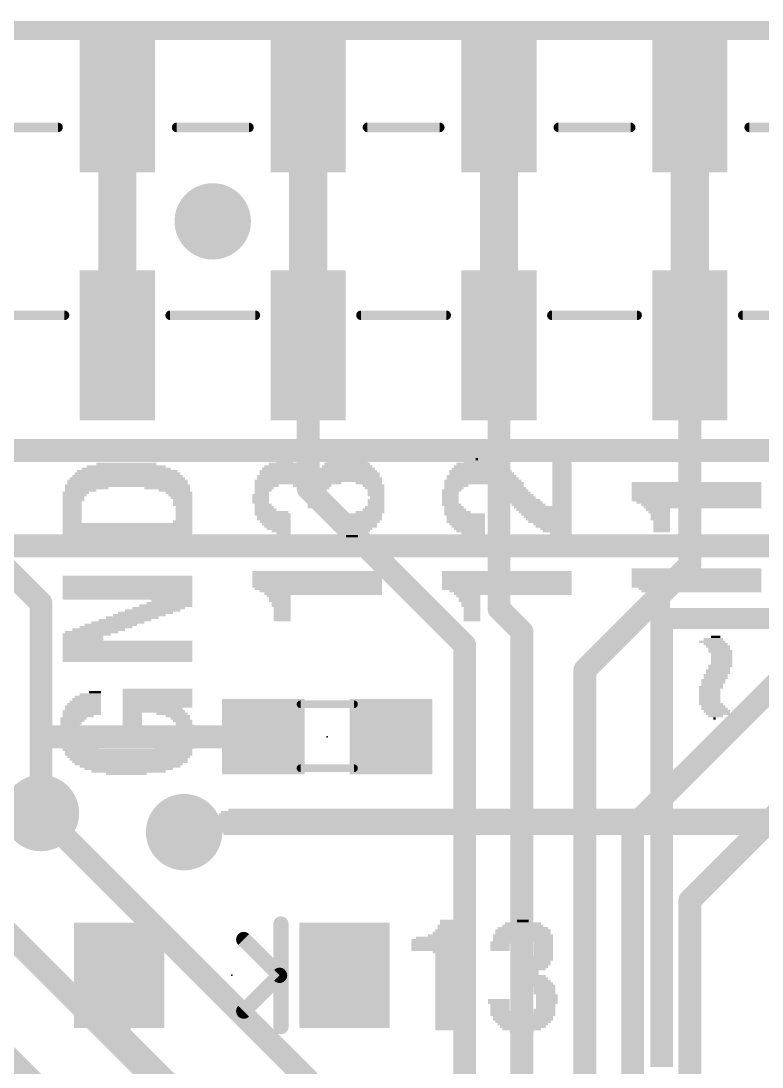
# Model space of a CAD drawing. Extents: x -0.75 to 3.47, y -1.8 to 2.11.
# Drawn here: x 0.99 to 1.378, y 1.557 to 2.105 of the extents above; entities that cross this region are included whole.
import ezdxf

# ---------------------------------------------------------------- set-up
doc = ezdxf.new("R2010")
doc.units = 0
doc.header["$MEASUREMENT"] = 0
doc.layers.get('0').update_dxf_attribs({"linetype": 'CONTINUOUS'})
for name, color, linetype in [('1', 22, 'CONTINUOUS'), ('16', 175, 'CONTINUOUS'), ('18', 82, 'CONTINUOUS'), ('20', 7, 'CONTINUOUS'), ('21', 32, 'CONTINUOUS'), ('22', 2, 'CONTINUOUS'), ('23', 7, 'CONTINUOUS'), ('51', 53, 'CONTINUOUS')]:
    doc.layers.add(name, color=color, linetype=linetype)

# ---------------------------------------------------------------- blocks, each defined once
blk = doc.blocks.new('RECT')
blk.add_solid([(-0.5, -0.5), (0.5, -0.5), (-0.5, 0.5), (0.5, 0.5)])
blk = doc.blocks.new('ROUNDV')
at = {"const_width": 0.5}
blk.add_lwpolyline([(0, -0.25, 1), (0, 0.25, 1), (0, -0.25)], format="xyb", dxfattribs=at)

msp = doc.modelspace()

# ---------------------------------------------------------------- linework, layer by layer
at = {"layer": '1'}
for points, const_width in [([(0, 2.1), (2.54, 2.1)], 0.01), ([(1.04, 2.064961), (1.04, 1.935039)], 0.02), ([(1.04, 2.064961), (1.04, 1.935039)], 0.02), ([(1.14, 2.064961), (1.14, 1.935039)], 0.02), ([(1.14, 2.064961), (1.14, 1.935039)], 0.02), ([(1.24, 2.064961), (1.24, 1.935039)], 0.02), ([(1.24, 2.064961), (1.24, 1.935039)], 0.02), ([(1.34, 2.064961), (1.34, 1.935039)], 0.02), ([(1.34, 2.064961), (1.34, 1.935039)], 0.02), ([(1.14, 1.86), (1.14, 1.935039)], 0.012), ([(1.24, 1.935039), (1.24, 1.797)], 0.012), ([(1.34, 1.935039), (1.34, 1.82)], 0.012), ([(1, 1.8), (0.94, 1.86)], 0.012), ([(1.222, 1.778), (1.14, 1.86)], 0.012), ([(1.34, 1.644252), (1.54, 1.844252)], 0.012), ([(1.34, 1.82), (1.285, 1.765)], 0.012), ([(1.31, 1.682756), (1.44, 1.812756)], 0.012), ([(1, 1.73), (1, 1.8)], 0.012), ([(1.24, 1.797), (1.252, 1.785)], 0.012), ([(1.252, 1.178), (1.252, 1.785)], 0.012), ([(1.222, 1.53), (1.222, 1.778)], 0.012), ([(1.285, 1.765), (1.285, 1.195)], 0.012), ([(1, 1.69), (1, 1.73)], 0.012), ([(1.116535, 1.73), (1, 1.73)], 0.012), ([(1.31, 1.22), (1.31, 1.682756)], 0.012), ([(1.34, 1.225), (1.34, 1.644252)], 0.012), ([(1.040945, 1.605), (1.040945, 1.574055)], 0.012), ([(1.066535, 1.548465), (1.040945, 1.574055)], 0.012)]:
    msp.add_lwpolyline(points, dxfattribs=dict(at, const_width=const_width))
for points, const_width in [([(1.045, 2.064961, 1), (1.035, 2.064961)], 0.01), ([(1.045, 2.064961, 1), (1.035, 2.064961)], 0.01), ([(1.145, 2.064961, 1), (1.135, 2.064961)], 0.01), ([(1.145, 2.064961, 1), (1.135, 2.064961)], 0.01), ([(1.245, 2.064961, 1), (1.235, 2.064961)], 0.01), ([(1.245, 2.064961, 1), (1.235, 2.064961)], 0.01), ([(1.345, 2.064961, 1), (1.335, 2.064961)], 0.01), ([(1.345, 2.064961, 1), (1.335, 2.064961)], 0.01), ([(1.143, 1.935039, 1), (1.137, 1.935039)], 0.006), ([(1.243, 1.935039, 1), (1.237, 1.935039)], 0.006), ([(1.343, 1.935039, 1), (1.337, 1.935039)], 0.006), ([(1.035, 1.935039, 1), (1.045, 1.935039)], 0.01), ([(1.035, 1.935039, 1), (1.045, 1.935039)], 0.01), ([(1.135, 1.935039, 1), (1.145, 1.935039)], 0.01), ([(1.135, 1.935039, 1), (1.145, 1.935039)], 0.01), ([(1.235, 1.935039, 1), (1.245, 1.935039)], 0.01), ([(1.235, 1.935039, 1), (1.245, 1.935039)], 0.01), ([(1.335, 1.935039, 1), (1.345, 1.935039)], 0.01), ([(1.335, 1.935039, 1), (1.345, 1.935039)], 0.01), ([(1.142121, 1.862121, 1), (1.137879, 1.857879)], 0.006), ([(1.137, 1.86, 1), (1.143, 1.86)], 0.006), ([(1.342121, 1.817879, 1), (1.337879, 1.822121)], 0.006), ([(1.337, 1.82, 1), (1.343, 1.82)], 0.006), ([(1.003, 1.8, 1), (0.997, 1.8)], 0.006), ([(0.997879, 1.797879, 1), (1.002121, 1.802121)], 0.006), ([(1.242121, 1.799121, 1), (1.237879, 1.794879)], 0.006), ([(1.237, 1.797, 1), (1.243, 1.797)], 0.006), ([(1.255, 1.785, 1), (1.249, 1.785)], 0.006), ([(1.249879, 1.782879, 1), (1.254121, 1.787121)], 0.006), ([(1.225, 1.778, 1), (1.219, 1.778)], 0.006), ([(1.219879, 1.775879, 1), (1.224121, 1.780121)], 0.006), ([(1.288, 1.765, 1), (1.282, 1.765)], 0.006), ([(1.282879, 1.767121, 1), (1.287121, 1.762879)], 0.006), ([(1.003, 1.73, 1), (0.997, 1.73)], 0.006), ([(1, 1.733, 1), (1, 1.727)], 0.006), ([(0.997, 1.73, 1), (1.003, 1.73)], 0.006), ([(1.116535, 1.727, 1), (1.116535, 1.733)], 0.006), ([(0.997, 1.69, 1), (1.003, 1.69)], 0.006), ([(1.313, 1.682756, 1), (1.307, 1.682756)], 0.006), ([(1.307879, 1.684877, 1), (1.312121, 1.680635)], 0.006), ([(1.343, 1.644252, 1), (1.337, 1.644252)], 0.006), ([(1.337879, 1.646373, 1), (1.342121, 1.642131)], 0.006), ([(1.043945, 1.605, 1), (1.037945, 1.605)], 0.006), ([(1.043066, 1.576176, 1), (1.038824, 1.571934)], 0.006), ([(1.037945, 1.574055, 1), (1.043945, 1.574055)], 0.006)]:
    msp.add_lwpolyline(points, format="xyb", dxfattribs=dict(at, const_width=const_width))
at = {"layer": '16'}
for points, const_width in [([(0, 2.1), (2.54, 2.1)], 0.01), ([(2.35, 1.88), (0.925, 1.88)], 0.012), ([(2.4, 1.83), (0.916063, 1.83)], 0.012), ([(1.35, 1.34), (1, 1.69)], 0.012), ([(0.89, 1.655), (1.235, 1.31)], 0.012), ([(1.26, 1.35), (0.965, 1.645)], 0.012)]:
    msp.add_lwpolyline(points, dxfattribs=dict(at, const_width=const_width))
at = {"layer": '16', "const_width": 0.006}
msp.add_lwpolyline([(1.002121, 1.692121, 1), (0.997879, 1.687879)], format="xyb", dxfattribs=at)
at = {"layer": '20', "const_width": 0.008}
msp.add_lwpolyline([(0, 2.1), (2.54, 2.1)], dxfattribs=at)
at = {"layer": '21'}
for points, const_width in [([(0.971063, 2.049213), (1.008937, 2.049213)], 0.005), ([(1.071063, 2.049213), (1.108937, 2.049213)], 0.005), ([(1.171063, 2.049213), (1.208937, 2.049213)], 0.005), ([(1.271063, 2.049213), (1.308937, 2.049213)], 0.005), ([(1.371063, 2.049213), (1.408937, 2.049213)], 0.005), ([(1.012323, 1.950787), (0.967677, 1.950787)], 0.005), ([(1.112323, 1.950787), (1.067677, 1.950787)], 0.005), ([(1.212323, 1.950787), (1.167677, 1.950787)], 0.005), ([(1.312323, 1.950787), (1.267677, 1.950787)], 0.005), ([(1.412323, 1.950787), (1.367677, 1.950787)], 0.005), ([(1.125738, 1.63187), (1.125738, 1.57813)], 0.008), ([(1.125, 1.605), (1.10625, 1.62375)], 0.008), ([(1.125, 1.605), (1.10625, 1.58625)], 0.008)]:
    msp.add_lwpolyline(points, dxfattribs=dict(at, const_width=const_width))
for points, const_width in [([(1.008937, 2.047963, 1), (1.008937, 2.050463)], 0.0025), ([(1.071063, 2.050463, 1), (1.071063, 2.047963)], 0.0025), ([(1.108937, 2.047963, 1), (1.108937, 2.050463)], 0.0025), ([(1.171063, 2.050463, 1), (1.171063, 2.047963)], 0.0025), ([(1.208937, 2.047963, 1), (1.208937, 2.050463)], 0.0025), ([(1.271063, 2.050463, 1), (1.271063, 2.047963)], 0.0025), ([(1.308937, 2.047963, 1), (1.308937, 2.050463)], 0.0025), ([(1.371063, 2.050463, 1), (1.371063, 2.047963)], 0.0025), ([(1.012323, 1.949537, 1), (1.012323, 1.952037)], 0.0025), ([(1.067677, 1.952037, 1), (1.067677, 1.949537)], 0.0025), ([(1.112323, 1.949537, 1), (1.112323, 1.952037)], 0.0025), ([(1.167677, 1.952037, 1), (1.167677, 1.949537)], 0.0025), ([(1.212323, 1.949537, 1), (1.212323, 1.952037)], 0.0025), ([(1.267677, 1.952037, 1), (1.267677, 1.949537)], 0.0025), ([(1.312323, 1.949537, 1), (1.312323, 1.952037)], 0.0025), ([(1.367677, 1.952037, 1), (1.367677, 1.949537)], 0.0025), ([(1.127738, 1.63187, 1), (1.123738, 1.63187)], 0.004), ([(1.107664, 1.625164, 1), (1.104836, 1.622336)], 0.004), ([(1.126414, 1.603586, 1), (1.123586, 1.606414)], 0.004), ([(1.123586, 1.603586, 1), (1.126414, 1.606414)], 0.004), ([(1.104836, 1.587664, 1), (1.107664, 1.584836)], 0.004), ([(1.123738, 1.57813, 1), (1.127738, 1.57813)], 0.004)]:
    msp.add_lwpolyline(points, format="xyb", dxfattribs=dict(at, const_width=const_width))
at = {"layer": '23'}
for p in [(1.15, 1.73), (1.1, 1.605)]:
    msp.add_point(p, dxfattribs=at)
at = {"layer": '51', "const_width": 0.004}
for points in [[(1.135984, 1.747008), (1.164016, 1.747008)], [(1.135984, 1.713504), (1.164016, 1.713504)]]:
    msp.add_lwpolyline(points, dxfattribs=at)
at = {"layer": '51', "const_width": 0.002}
for points in [[(1.135984, 1.748008, 1), (1.135984, 1.746008)], [(1.164016, 1.746008, 1), (1.164016, 1.748008)], [(1.135984, 1.714504, 1), (1.135984, 1.712504)], [(1.164016, 1.712504, 1), (1.164016, 1.714504)]]:
    msp.add_lwpolyline(points, format="xyb", dxfattribs=at)

# ---------------------------------------------------------------- block references
at = {"layer": '1', "xscale": 0.07874, "yscale": 0.03937}
for p, rotation in [((1.04, 2.064961), 270), ((1.14, 2.064961), 90), ((1.24, 2.064961), 270), ((1.34, 2.064961), 90), ((1.04, 1.935039), 90), ((1.14, 1.935039), 270), ((1.24, 1.935039), 90), ((1.34, 1.935039), 270)]:
    msp.add_blockref('RECT', p, dxfattribs=dict(at, rotation=rotation))
at = {"layer": '1'}
for p, xscale, yscale in [((1.116535, 1.73), 0.043307, 0.03937), ((1.183465, 1.73), 0.043307, 0.03937), ((1.040945, 1.605), 0.047244, 0.05511799999999999), ((1.159055, 1.605), 0.047244, 0.05511799999999999)]:
    msp.add_blockref('RECT', p, dxfattribs=dict(at, xscale=xscale, yscale=yscale))
at = {"layer": '18', "xscale": 0.04, "yscale": 0.04}
for p in [(1.09, 2), (1.09, 2), (1, 1.69), (1, 1.69), (1.075, 1.68), (1.075, 1.68)]:
    msp.add_blockref('ROUNDV', p, dxfattribs=at)
at = {"layer": '21'}
for p, xscale, yscale in [((1.1277, 1.87412), 0.0088, 0.00126), ((1.1604, 1.87412), 0.0214, 0.00126), ((1.1604, 1.87538), 0.0138, 0.00126), ((1.22895, 1.87412), 0.0151, 0.00126), ((1.22835, 1.87538), 0.0013, 0.00126), ((1.273, 1.87538), 0.01, 0.00126), ((1.273, 1.87412), 0.01, 0.00126), ((1.0453, 1.86909), 0.0528, 0.00126), ((1.0447, 1.870345), 0.0466, 0.00125), ((1.04465, 1.8716), 0.0415, 0.00126), ((1.0447, 1.87286), 0.0314, 0.00126), ((1.1277, 1.86909), 0.0264, 0.00126), ((1.12775, 1.870345), 0.0239, 0.00125), ((1.1277, 1.8716), 0.0214, 0.00126), ((1.1277, 1.87286), 0.0164, 0.00126), ((1.1604, 1.870345), 0.029, 0.00125), ((1.161, 1.86909), 0.0302, 0.00126), ((1.1604, 1.8716), 0.0264, 0.00126), ((1.16045, 1.87286), 0.0239, 0.00126), ((1.23025, 1.86909), 0.0327, 0.00126), ((1.2296, 1.870345), 0.029, 0.00125), ((1.2296, 1.8716), 0.0264, 0.00126), ((1.22895, 1.87286), 0.0227, 0.00126), ((1.273, 1.87286), 0.01, 0.00126), ((1.273, 1.8716), 0.01, 0.00126), ((1.273, 1.870345), 0.01, 0.00125), ((1.273, 1.86909), 0.01, 0.00126), ((1.04535, 1.86406), 0.0629, 0.00126), ((1.0453, 1.865315), 0.0604, 0.00125), ((1.0453, 1.86657), 0.0578, 0.00126), ((1.0453, 1.86783), 0.0554, 0.00126), ((1.1453, 1.86406), 0.0666, 0.00126), ((1.1277, 1.86657), 0.029, 0.00126), ((1.1283, 1.865315), 0.0302, 0.00125), ((1.12835, 1.86783), 0.0277, 0.00126), ((1.16105, 1.86783), 0.0327, 0.00126), ((1.16105, 1.86657), 0.0327, 0.00126), ((1.16165, 1.865315), 0.0339, 0.00125), ((1.2315, 1.86406), 0.0402, 0.00126), ((1.23085, 1.86657), 0.0365, 0.00126), ((1.23145, 1.865315), 0.0377, 0.00125), ((1.23085, 1.86783), 0.0339, 0.00126), ((1.273, 1.86783), 0.01, 0.00126), ((1.273, 1.86657), 0.01, 0.00126), ((1.273, 1.865315), 0.01, 0.00125), ((1.273, 1.86406), 0.01, 0.00126), ((1.0183, 1.85777), 0.0138, 0.00126), ((1.0453, 1.86154), 0.0654, 0.00126), ((1.02395, 1.86028), 0.0227, 0.00126), ((1.0208, 1.859025), 0.0164, 0.00125), ((1.04535, 1.8628), 0.0629, 0.00126), ((1.06605, 1.86028), 0.0239, 0.00126), ((1.06985, 1.859025), 0.0163, 0.00125), ((1.07235, 1.85777), 0.0139, 0.00126), ((1.13465, 1.8628), 0.0453, 0.00126), ((1.1183, 1.86154), 0.0126, 0.00126), ((1.117, 1.86028), 0.01, 0.00126), ((1.1164, 1.859025), 0.0088, 0.00125), ((1.11575, 1.85777), 0.0075, 0.00126), ((1.14215, 1.86154), 0.0201, 0.00126), ((1.14345, 1.86028), 0.0151, 0.00126), ((1.1434, 1.859025), 0.0126, 0.00125), ((1.14405, 1.85777), 0.0113, 0.00126), ((1.1717, 1.8628), 0.0138, 0.00126), ((1.17425, 1.86154), 0.0113, 0.00126), ((1.17485, 1.86028), 0.0101, 0.00126), ((1.1755, 1.859025), 0.0088, 0.00125), ((1.1755, 1.85777), 0.0088, 0.00126), ((1.21515, 1.859025), 0.0101, 0.00125), ((1.2145, 1.85777), 0.0088, 0.00126), ((1.23215, 1.8628), 0.0415, 0.00126), ((1.21765, 1.86154), 0.0125, 0.00126), ((1.2164, 1.86028), 0.01, 0.00126), ((1.24345, 1.86154), 0.0189, 0.00126), ((1.2453, 1.86028), 0.0176, 0.00126), ((1.2472, 1.859025), 0.0164, 0.00125), ((1.24845, 1.85777), 0.0163, 0.00126), ((1.273, 1.8628), 0.01, 0.00126), ((1.273, 1.86154), 0.01, 0.00126), ((1.273, 1.86028), 0.01, 0.00126), ((1.273, 1.859025), 0.01, 0.00125), ((1.273, 1.85777), 0.01, 0.00126), ((1.34345, 1.8628), 0.0679, 0.00126), ((1.34345, 1.86154), 0.0679, 0.00126), ((1.34345, 1.86028), 0.0679, 0.00126), ((1.34345, 1.859025), 0.0679, 0.00125), ((1.34345, 1.85777), 0.0679, 0.00126), ((1.01765, 1.85651), 0.0125, 0.00126), ((1.01705, 1.85525), 0.0113, 0.00126), ((1.01705, 1.85399), 0.0113, 0.00126), ((1.0164, 1.852735), 0.01, 0.00125), ((1.073, 1.85651), 0.0126, 0.00126), ((1.07365, 1.85525), 0.0113, 0.00126), ((1.07425, 1.85399), 0.0101, 0.00126), ((1.07425, 1.852735), 0.0101, 0.00125), ((1.1151, 1.85651), 0.0088, 0.00126), ((1.1151, 1.85525), 0.0088, 0.00126), ((1.1151, 1.85399), 0.0088, 0.00126), ((1.1151, 1.852735), 0.0088, 0.00125), ((1.1441, 1.85651), 0.0088, 0.00126), ((1.1441, 1.85525), 0.0088, 0.00126), ((1.1441, 1.85399), 0.0088, 0.00126), ((1.1441, 1.852735), 0.0088, 0.00125), ((1.1755, 1.85651), 0.0088, 0.00126), ((1.1755, 1.85399), 0.0088, 0.00126), ((1.1755, 1.852735), 0.0088, 0.00125), ((1.17615, 1.85525), 0.0075, 0.00126), ((1.2145, 1.85651), 0.0088, 0.00126), ((1.2145, 1.85525), 0.0088, 0.00126), ((1.2145, 1.85399), 0.0088, 0.00126), ((1.2145, 1.852735), 0.0088, 0.00125), ((1.2497, 1.85651), 0.0164, 0.00126), ((1.251, 1.85525), 0.0164, 0.00126), ((1.2529, 1.85399), 0.0176, 0.00126), ((1.2541, 1.852735), 0.0176, 0.00125), ((1.273, 1.85651), 0.01, 0.00126), ((1.273, 1.85525), 0.01, 0.00126), ((1.273, 1.85399), 0.01, 0.00126), ((1.273, 1.852735), 0.01, 0.00125), ((1.34345, 1.85651), 0.0679, 0.00126), ((1.34345, 1.85525), 0.0679, 0.00126), ((1.34345, 1.85399), 0.0679, 0.00126), ((1.3447, 1.852735), 0.0654, 0.00125), ((1.0164, 1.85148), 0.01, 0.00126), ((1.0164, 1.85022), 0.01, 0.00126), ((1.0164, 1.84896), 0.01, 0.00126), ((1.0164, 1.847705), 0.01, 0.00125), ((1.0164, 1.84645), 0.01, 0.00126), ((1.07425, 1.85148), 0.0101, 0.00126), ((1.0749, 1.85022), 0.0088, 0.00126), ((1.0749, 1.84896), 0.0088, 0.00126), ((1.0749, 1.847705), 0.0088, 0.00125), ((1.0749, 1.84645), 0.0088, 0.00126), ((1.1164, 1.85148), 0.0088, 0.00126), ((1.117, 1.85022), 0.01, 0.00126), ((1.11765, 1.84896), 0.0113, 0.00126), ((1.1208, 1.847705), 0.0176, 0.00125), ((1.1214, 1.84645), 0.0188, 0.00126), ((1.1441, 1.85148), 0.0088, 0.00126), ((1.1441, 1.85022), 0.0088, 0.00126), ((1.1692, 1.84645), 0.0188, 0.00126), ((1.17235, 1.847705), 0.0151, 0.00125), ((1.17425, 1.84896), 0.0113, 0.00126), ((1.17485, 1.85022), 0.0101, 0.00126), ((1.1755, 1.85148), 0.0088, 0.00126), ((1.21515, 1.85148), 0.0101, 0.00126), ((1.2164, 1.85022), 0.01, 0.00126), ((1.21705, 1.84896), 0.0113, 0.00126), ((1.2183, 1.847705), 0.0138, 0.00125), ((1.22205, 1.84645), 0.0213, 0.00126), ((1.2554, 1.85148), 0.0176, 0.00126), ((1.2629, 1.85022), 0.0302, 0.00126), ((1.26355, 1.84896), 0.0289, 0.00126), ((1.26415, 1.847705), 0.0277, 0.00125), ((1.2648, 1.84645), 0.0264, 0.00126), ((1.273, 1.85148), 0.01, 0.00126), ((1.34595, 1.85148), 0.0629, 0.00126), ((1.3466, 1.85022), 0.0616, 0.00126), ((1.3233, 1.84896), 0.0126, 0.00126), ((1.32395, 1.847705), 0.0113, 0.00125), ((1.32455, 1.84645), 0.0101, 0.00126), ((1.0164, 1.84519), 0.01, 0.00126), ((1.0164, 1.84393), 0.01, 0.00126), ((1.0164, 1.84267), 0.01, 0.00126), ((1.04535, 1.841415), 0.0679, 0.00125), ((1.07425, 1.84267), 0.0101, 0.00126), ((1.0749, 1.84519), 0.0088, 0.00126), ((1.0749, 1.84393), 0.0088, 0.00126), ((1.122, 1.84519), 0.0176, 0.00126), ((1.122, 1.84393), 0.0176, 0.00126), ((1.12265, 1.84267), 0.0163, 0.00126), ((1.1233, 1.841415), 0.015, 0.00125), ((1.1692, 1.84519), 0.0188, 0.00126), ((1.1692, 1.84393), 0.0188, 0.00126), ((1.1686, 1.84267), 0.0176, 0.00126), ((1.16795, 1.841415), 0.0163, 0.00125), ((1.22265, 1.84519), 0.0201, 0.00126), ((1.22265, 1.84393), 0.0201, 0.00126), ((1.22265, 1.84267), 0.0201, 0.00126), ((1.2233, 1.841415), 0.0188, 0.00125), ((1.26545, 1.84519), 0.0251, 0.00126), ((1.26605, 1.84393), 0.0239, 0.00126), ((1.2667, 1.84267), 0.0226, 0.00126), ((1.26795, 1.841415), 0.0201, 0.00125), ((1.32455, 1.84519), 0.0101, 0.00126), ((1.32455, 1.84393), 0.0101, 0.00126), ((1.3252, 1.84267), 0.0088, 0.00126), ((1.3252, 1.841415), 0.0088, 0.00125), ((1.04535, 1.84016), 0.0679, 0.00126), ((1.04535, 1.8389), 0.0679, 0.00126), ((1.04535, 1.83764), 0.0679, 0.00126), ((1.04535, 1.83638), 0.0679, 0.00126), ((1.1239, 1.84016), 0.0138, 0.00126), ((1.12455, 1.8389), 0.0125, 0.00126), ((1.1258, 1.83764), 0.01, 0.00126), ((1.12705, 1.83638), 0.0075, 0.00126), ((1.16795, 1.84016), 0.0163, 0.00126), ((1.1667, 1.8389), 0.0138, 0.00126), ((1.1661, 1.83764), 0.0126, 0.00126), ((1.1648, 1.83638), 0.01, 0.00126), ((1.2239, 1.84016), 0.0176, 0.00126), ((1.22455, 1.8389), 0.0163, 0.00126), ((1.22515, 1.83764), 0.0151, 0.00126), ((1.22645, 1.83638), 0.0125, 0.00126), ((1.2686, 1.84016), 0.0188, 0.00126), ((1.26985, 1.8389), 0.0163, 0.00126), ((1.27045, 1.83764), 0.0151, 0.00126), ((1.27235, 1.83638), 0.0113, 0.00126), ((1.3252, 1.84016), 0.0088, 0.00126), ((1.3252, 1.8389), 0.0088, 0.00126), ((1.3252, 1.83764), 0.0088, 0.00126), ((1.04535, 1.835125), 0.0679, 0.00125), ((1.04535, 1.83387), 0.0679, 0.00126), ((1.04535, 1.83261), 0.0679, 0.00126), ((1.04535, 1.83135), 0.0679, 0.00126), ((1.04535, 1.830095), 0.0679, 0.00125), ((1.16295, 1.835125), 0.0063, 0.00125), ((1.2277, 1.835125), 0.01, 0.00125), ((1.27425, 1.835125), 0.0075, 0.00125), ((1.04535, 1.81374), 0.0679, 0.00126), ((1.14465, 1.81626), 0.0679, 0.00126), ((1.14465, 1.815), 0.0679, 0.00126), ((1.14465, 1.81374), 0.0679, 0.00126), ((1.24405, 1.81626), 0.0679, 0.00126), ((1.24405, 1.815), 0.0679, 0.00126), ((1.24405, 1.81374), 0.0679, 0.00126), ((1.34345, 1.817515), 0.0679, 0.00125), ((1.34345, 1.81626), 0.0679, 0.00126), ((1.34345, 1.815), 0.0679, 0.00126), ((1.34345, 1.81374), 0.0679, 0.00126), ((1.04535, 1.812485), 0.0679, 0.00125), ((1.04535, 1.81123), 0.0679, 0.00126), ((1.04535, 1.80997), 0.0679, 0.00126), ((1.04535, 1.80871), 0.0679, 0.00126), ((1.14465, 1.812485), 0.0679, 0.00125), ((1.14465, 1.81123), 0.0679, 0.00126), ((1.14465, 1.80997), 0.0679, 0.00126), ((1.14465, 1.80871), 0.0679, 0.00126), ((1.24405, 1.812485), 0.0679, 0.00125), ((1.24405, 1.81123), 0.0679, 0.00126), ((1.24405, 1.80997), 0.0679, 0.00126), ((1.24405, 1.80871), 0.0679, 0.00126), ((1.34345, 1.812485), 0.0679, 0.00125), ((1.34345, 1.81123), 0.0679, 0.00126), ((1.34345, 1.80997), 0.0679, 0.00126), ((1.34345, 1.80871), 0.0679, 0.00126), ((1.04535, 1.80745), 0.0679, 0.00126), ((1.04535, 1.806195), 0.0679, 0.00125), ((1.04535, 1.80494), 0.0679, 0.00126), ((1.04535, 1.80368), 0.0679, 0.00126), ((1.1453, 1.80745), 0.0666, 0.00126), ((1.14655, 1.806195), 0.0641, 0.00125), ((1.1478, 1.80494), 0.0616, 0.00126), ((1.12455, 1.80368), 0.0125, 0.00126), ((1.24405, 1.80745), 0.0679, 0.00126), ((1.24595, 1.806195), 0.0641, 0.00125), ((1.2472, 1.80494), 0.0616, 0.00126), ((1.2239, 1.80368), 0.0126, 0.00126), ((1.3453, 1.80745), 0.0642, 0.00126), ((1.34595, 1.806195), 0.0629, 0.00125), ((1.3233, 1.80494), 0.0126, 0.00126), ((1.32395, 1.80368), 0.0113, 0.00126), ((1.04535, 1.80242), 0.0679, 0.00126), ((1.06165, 1.79739), 0.0277, 0.00126), ((1.06545, 1.79865), 0.0277, 0.00126), ((1.06735, 1.799905), 0.0239, 0.00125), ((1.0686, 1.80116), 0.0214, 0.00126), ((1.12515, 1.80242), 0.0113, 0.00126), ((1.12515, 1.80116), 0.0113, 0.00126), ((1.1258, 1.799905), 0.01, 0.00125), ((1.1258, 1.79865), 0.01, 0.00126), ((1.1264, 1.79739), 0.0088, 0.00126), ((1.22455, 1.80242), 0.0113, 0.00126), ((1.22455, 1.80116), 0.0113, 0.00126), ((1.2252, 1.799905), 0.01, 0.00125), ((1.2252, 1.79865), 0.01, 0.00126), ((1.2258, 1.79739), 0.0088, 0.00126), ((1.32395, 1.80242), 0.0113, 0.00126), ((1.32455, 1.80116), 0.0101, 0.00126), ((1.32455, 1.799905), 0.0101, 0.00125), ((1.32455, 1.79865), 0.0101, 0.00126), ((1.3252, 1.79739), 0.0088, 0.00126), ((1.04785, 1.79236), 0.0277, 0.00126), ((1.0516, 1.79362), 0.0276, 0.00126), ((1.05475, 1.794875), 0.0289, 0.00125), ((1.05855, 1.79613), 0.0289, 0.00126), ((1.1264, 1.79613), 0.0088, 0.00126), ((1.1264, 1.794875), 0.0088, 0.00125), ((1.1264, 1.79362), 0.0088, 0.00126), ((1.1264, 1.79236), 0.0088, 0.00126), ((1.2258, 1.79613), 0.0088, 0.00126), ((1.2258, 1.794875), 0.0088, 0.00125), ((1.2258, 1.79362), 0.0088, 0.00126), ((1.2258, 1.79236), 0.0088, 0.00126), ((1.3252, 1.79613), 0.0088, 0.00126), ((1.3252, 1.794875), 0.0088, 0.00125), ((1.3252, 1.79362), 0.0088, 0.00126), ((1.3252, 1.79236), 0.0088, 0.00126), ((1.034, 1.78733), 0.0276, 0.00126), ((1.0365, 1.788585), 0.0276, 0.00125), ((1.04025, 1.78984), 0.0277, 0.00126), ((1.04405, 1.7911), 0.0277, 0.00126), ((1.1264, 1.7911), 0.0088, 0.00126), ((1.2258, 1.7911), 0.0088, 0.00126), ((1.02395, 1.78355), 0.0251, 0.00126), ((1.02205, 1.782295), 0.0213, 0.00125), ((1.02205, 1.78104), 0.0213, 0.00126), ((1.02645, 1.78481), 0.0277, 0.00126), ((1.03025, 1.78607), 0.0277, 0.00126), ((1.35225, 1.78104), 0.0101, 0.00126), ((1.3535, 1.782295), 0.005, 0.00125), ((1.04535, 1.77978), 0.0679, 0.00126), ((1.04535, 1.77852), 0.0679, 0.00126), ((1.04535, 1.777265), 0.0679, 0.00125), ((1.04535, 1.77601), 0.0679, 0.00126), ((1.3516, 1.77978), 0.0138, 0.00126), ((1.3535, 1.77852), 0.0126, 0.00126), ((1.35475, 1.777265), 0.0125, 0.00125), ((1.35535, 1.77601), 0.0113, 0.00126), ((1.04535, 1.77475), 0.0679, 0.00126), ((1.04535, 1.77349), 0.0679, 0.00126), ((1.04535, 1.77223), 0.0679, 0.00126), ((1.04535, 1.770975), 0.0679, 0.00125), ((1.04535, 1.76972), 0.0679, 0.00126), ((1.356, 1.77475), 0.0126, 0.00126), ((1.35665, 1.77349), 0.0113, 0.00126), ((1.35665, 1.77223), 0.0113, 0.00126), ((1.35665, 1.770975), 0.0113, 0.00125), ((1.35665, 1.76972), 0.0113, 0.00126), ((1.35475, 1.764685), 0.0125, 0.00125), ((1.356, 1.7672), 0.0126, 0.00126), ((1.35535, 1.76594), 0.0113, 0.00126), ((1.35665, 1.76846), 0.0113, 0.00126), ((1.3522, 1.759655), 0.0126, 0.00125), ((1.3535, 1.76217), 0.0126, 0.00126), ((1.3535, 1.76091), 0.0126, 0.00126), ((1.35475, 1.76343), 0.0125, 0.00126), ((1.02835, 1.753365), 0.0063, 0.00125), ((1.06105, 1.75462), 0.0365, 0.00126), ((1.06105, 1.753365), 0.0365, 0.00125), ((1.351, 1.75588), 0.0126, 0.00126), ((1.35035, 1.75462), 0.0113, 0.00126), ((1.35035, 1.753365), 0.0113, 0.00125), ((1.3522, 1.7584), 0.0126, 0.00126), ((1.3516, 1.75714), 0.0114, 0.00126), ((1.0233, 1.74833), 0.0164, 0.00126), ((1.02395, 1.74959), 0.0151, 0.00126), ((1.02455, 1.75085), 0.0139, 0.00126), ((1.02585, 1.75211), 0.0113, 0.00126), ((1.06105, 1.75211), 0.0365, 0.00126), ((1.06105, 1.75085), 0.0365, 0.00126), ((1.06105, 1.74959), 0.0365, 0.00126), ((1.06105, 1.74833), 0.0365, 0.00126), ((1.35035, 1.75211), 0.0113, 0.00126), ((1.35035, 1.75085), 0.0113, 0.00126), ((1.35035, 1.74959), 0.0113, 0.00126), ((1.35035, 1.74833), 0.0113, 0.00126), ((1.02145, 1.7433), 0.0201, 0.00126), ((1.02205, 1.74582), 0.0189, 0.00126), ((1.02205, 1.74456), 0.0189, 0.00126), ((1.0227, 1.747075), 0.0176, 0.00125), ((1.06105, 1.747075), 0.0365, 0.00125), ((1.06105, 1.74582), 0.0365, 0.00126), ((1.0585, 1.74456), 0.0314, 0.00126), ((1.05915, 1.7433), 0.0327, 0.00126), ((1.351, 1.747075), 0.0126, 0.00125), ((1.3522, 1.74582), 0.0126, 0.00126), ((1.35285, 1.74456), 0.0139, 0.00126), ((1.3541, 1.7433), 0.0138, 0.00126), ((1.017, 1.73953), 0.0138, 0.00126), ((1.0164, 1.73827), 0.0126, 0.00126), ((1.01575, 1.73701), 0.0113, 0.00126), ((1.02145, 1.742045), 0.0201, 0.00125), ((1.01955, 1.74079), 0.0163, 0.00126), ((1.04785, 1.742045), 0.0101, 0.00125), ((1.04785, 1.74079), 0.0101, 0.00126), ((1.04785, 1.73953), 0.0101, 0.00126), ((1.04785, 1.73827), 0.0101, 0.00126), ((1.04785, 1.73701), 0.0101, 0.00126), ((1.0686, 1.742045), 0.0164, 0.00125), ((1.0717, 1.74079), 0.0126, 0.00126), ((1.073, 1.73953), 0.01, 0.00126), ((1.07425, 1.73827), 0.0101, 0.00126), ((1.0749, 1.73701), 0.0088, 0.00126), ((1.35475, 1.742045), 0.0125, 0.00125), ((1.3535, 1.74079), 0.0076, 0.00126), ((1.35285, 1.73953), 0.0013, 0.00126), ((1.01515, 1.735755), 0.0101, 0.00125), ((1.01515, 1.7345), 0.0101, 0.00126), ((1.01515, 1.73324), 0.0101, 0.00126), ((1.01515, 1.73198), 0.0101, 0.00126), ((1.04785, 1.735755), 0.0101, 0.00125), ((1.04785, 1.7345), 0.0101, 0.00126), ((1.04785, 1.73324), 0.0101, 0.00126), ((1.0755, 1.735755), 0.01, 0.00125), ((1.0755, 1.7345), 0.01, 0.00126), ((1.0761, 1.73324), 0.0088, 0.00126), ((1.0761, 1.73198), 0.0088, 0.00126), ((1.01515, 1.73072), 0.0101, 0.00126), ((1.01515, 1.729465), 0.0101, 0.00125), ((1.01575, 1.72821), 0.0113, 0.00126), ((1.0164, 1.72695), 0.0126, 0.00126), ((1.07425, 1.72695), 0.0125, 0.00126), ((1.07485, 1.72821), 0.0113, 0.00126), ((1.0755, 1.73072), 0.01, 0.00126), ((1.0755, 1.729465), 0.01, 0.00125), ((1.0183, 1.72569), 0.0138, 0.00126), ((1.0208, 1.724435), 0.0188, 0.00125), ((1.04535, 1.72318), 0.0679, 0.00126), ((1.04595, 1.72192), 0.0667, 0.00126), ((1.04595, 1.72066), 0.0667, 0.00126), ((1.06985, 1.724435), 0.0213, 0.00125), ((1.07295, 1.72569), 0.0151, 0.00126), ((1.04595, 1.7194), 0.0641, 0.00126), ((1.04595, 1.718145), 0.0617, 0.00125), ((1.0466, 1.71689), 0.0604, 0.00126), ((1.0459, 1.71563), 0.0566, 0.00126), ((1.0466, 1.71437), 0.0528, 0.00126), ((1.04595, 1.71311), 0.0465, 0.00126), ((1.0459, 1.711855), 0.039, 0.00125), ((1.0447, 1.7106), 0.0214, 0.00126), ((1.812, 1.687955), 1.4402, 0.00125), ((1.81195, 1.68921), 1.4377, 0.00126), ((1.812, 1.69047), 1.4352, 0.00126), ((1.81195, 1.69173), 1.4277, 0.00126), ((1.812, 1.6867), 1.4402, 0.00126), ((1.812, 1.68544), 1.4402, 0.00126), ((1.812, 1.68418), 1.4402, 0.00126), ((1.812, 1.682925), 1.4402, 0.00125), ((1.81195, 1.68167), 1.4377, 0.00126), ((1.812, 1.68041), 1.4352, 0.00126), ((1.81135, 1.67915), 1.4315, 0.00126), ((1.2135, 1.63345), 0.0088, 0.00126), ((1.2525, 1.63345), 0.0062, 0.00126), ((1.2116, 1.62716), 0.0126, 0.00126), ((1.21225, 1.628415), 0.0113, 0.00125), ((1.21285, 1.63093), 0.0101, 0.00126), ((1.21285, 1.62967), 0.0101, 0.00126), ((1.2135, 1.63219), 0.0088, 0.00126), ((1.2525, 1.628415), 0.029, 0.00125), ((1.2525, 1.62716), 0.029, 0.00126), ((1.2525, 1.62967), 0.0264, 0.00126), ((1.2525, 1.63093), 0.0214, 0.00126), ((1.2525, 1.63219), 0.0188, 0.00126), ((1.20595, 1.62338), 0.0239, 0.00126), ((1.20595, 1.622125), 0.0239, 0.00125), ((1.2072, 1.62464), 0.0214, 0.00126), ((1.21035, 1.6259), 0.0151, 0.00126), ((1.24115, 1.622125), 0.0113, 0.00125), ((1.2431, 1.6259), 0.0126, 0.00126), ((1.24245, 1.62464), 0.0113, 0.00126), ((1.2418, 1.62338), 0.01, 0.00126), ((1.2619, 1.6259), 0.0126, 0.00126), ((1.26255, 1.62464), 0.0113, 0.00126), ((1.26255, 1.62338), 0.0113, 0.00126), ((1.2632, 1.622125), 0.01, 0.00125), ((1.20595, 1.62087), 0.0239, 0.00126), ((1.20595, 1.61961), 0.0239, 0.00126), ((1.20595, 1.61835), 0.0239, 0.00126), ((1.2116, 1.617095), 0.0126, 0.00125), ((1.24055, 1.62087), 0.0101, 0.00126), ((1.24055, 1.61961), 0.0101, 0.00126), ((1.24055, 1.61835), 0.0101, 0.00126), ((1.2632, 1.62087), 0.01, 0.00126), ((1.2632, 1.61961), 0.01, 0.00126), ((1.2632, 1.61835), 0.01, 0.00126), ((1.2632, 1.617095), 0.01, 0.00125), ((1.21225, 1.61584), 0.0113, 0.00126), ((1.21225, 1.61458), 0.0113, 0.00126), ((1.21225, 1.61332), 0.0113, 0.00126), ((1.21225, 1.61206), 0.0113, 0.00126), ((1.21225, 1.610805), 0.0113, 0.00125), ((1.2613, 1.610805), 0.0114, 0.00125), ((1.26255, 1.61458), 0.0113, 0.00126), ((1.26255, 1.61332), 0.0113, 0.00126), ((1.26195, 1.61206), 0.0101, 0.00126), ((1.2632, 1.61584), 0.01, 0.00126), ((1.21225, 1.60955), 0.0113, 0.00126), ((1.21225, 1.60829), 0.0113, 0.00126), ((1.21225, 1.60703), 0.0113, 0.00126), ((1.21225, 1.60577), 0.0113, 0.00126), ((1.2556, 1.60829), 0.0176, 0.00126), ((1.25375, 1.60703), 0.0139, 0.00126), ((1.25375, 1.60577), 0.0139, 0.00126), ((1.2588, 1.60955), 0.0138, 0.00126), ((1.21225, 1.604515), 0.0113, 0.00125), ((1.21225, 1.60326), 0.0113, 0.00126), ((1.21225, 1.602), 0.0113, 0.00126), ((1.21225, 1.60074), 0.0113, 0.00126), ((1.2556, 1.604515), 0.0176, 0.00125), ((1.25625, 1.60326), 0.0189, 0.00126), ((1.25945, 1.602), 0.0151, 0.00126), ((1.2619, 1.60074), 0.0126, 0.00126), ((1.21225, 1.599485), 0.0113, 0.00125), ((1.21225, 1.59823), 0.0113, 0.00126), ((1.21225, 1.59697), 0.0113, 0.00126), ((1.21225, 1.59571), 0.0113, 0.00126), ((1.21225, 1.59445), 0.0113, 0.00126), ((1.2632, 1.599485), 0.0126, 0.00125), ((1.26385, 1.59823), 0.0113, 0.00126), ((1.26385, 1.59697), 0.0113, 0.00126), ((1.26385, 1.59571), 0.0113, 0.00126), ((1.26505, 1.59445), 0.0113, 0.00126), ((1.21225, 1.593195), 0.0113, 0.00125), ((1.21225, 1.59194), 0.0113, 0.00126), ((1.21225, 1.59068), 0.0113, 0.00126), ((1.21225, 1.58942), 0.0113, 0.00126), ((1.23995, 1.59194), 0.0113, 0.00126), ((1.23995, 1.59068), 0.0113, 0.00126), ((1.24055, 1.58942), 0.0101, 0.00126), ((1.26505, 1.593195), 0.0113, 0.00125), ((1.26505, 1.59194), 0.0113, 0.00126), ((1.26505, 1.59068), 0.0113, 0.00126), ((1.26445, 1.58942), 0.0101, 0.00126), ((1.21225, 1.58816), 0.0113, 0.00126), ((1.21225, 1.586905), 0.0113, 0.00125), ((1.21225, 1.58565), 0.0113, 0.00126), ((1.21225, 1.58439), 0.0113, 0.00126), ((1.24055, 1.58816), 0.0101, 0.00126), ((1.24055, 1.586905), 0.0101, 0.00125), ((1.24115, 1.58565), 0.0113, 0.00126), ((1.24115, 1.58439), 0.0113, 0.00126), ((1.2632, 1.58439), 0.0126, 0.00126), ((1.26385, 1.586905), 0.0113, 0.00125), ((1.26385, 1.58565), 0.0113, 0.00126), ((1.26445, 1.58816), 0.0101, 0.00126), ((1.21225, 1.58313), 0.0113, 0.00126), ((1.21225, 1.581875), 0.0113, 0.00125), ((1.21225, 1.58062), 0.0113, 0.00126), ((1.21225, 1.57936), 0.0113, 0.00126), ((1.21225, 1.5781), 0.0113, 0.00126), ((1.24245, 1.58313), 0.0113, 0.00126), ((1.2525, 1.581875), 0.0314, 0.00125), ((1.2525, 1.58062), 0.029, 0.00126), ((1.2525, 1.57936), 0.0264, 0.00126), ((1.25245, 1.5781), 0.0239, 0.00126), ((1.2619, 1.58313), 0.0126, 0.00126), ((1.21225, 1.57684), 0.0113, 0.00126), ((1.25185, 1.57684), 0.0201, 0.00126), ((1.2519, 1.575585), 0.0126, 0.00125)]:
    msp.add_blockref('RECT', p, dxfattribs=dict(at, xscale=xscale, yscale=yscale))
at = {"layer": '22', "rotation": 180}
for p, xscale, yscale in [((1.903684, 1.792472), 1.169, 0.0009199999999999999), ((1.904134, 1.794312), 1.1681, 0.0009199999999999999), ((1.904134, 1.793392), 1.1681, 0.0009199999999999999), ((1.904184, 1.796142), 1.1662, 0.0009199999999999999), ((1.904184, 1.795227), 1.1662, 0.00091), ((1.904584, 1.797062), 1.1616, 0.0009199999999999999), ((1.904134, 1.791552), 1.1699, 0.0009199999999999999), ((1.904134, 1.790632), 1.1699, 0.0009199999999999999), ((1.904134, 1.789717), 1.1699, 0.00091), ((1.904134, 1.788802), 1.1699, 0.0009199999999999999), ((1.904134, 1.787882), 1.1699, 0.0009199999999999999), ((1.904134, 1.786962), 1.1699, 0.0009199999999999999), ((1.325184, 1.786042), 0.012, 0.0009199999999999999), ((1.325184, 1.785122), 0.012, 0.0009199999999999999), ((1.325184, 1.784207), 0.012, 0.00091), ((1.325184, 1.783292), 0.012, 0.0009199999999999999), ((1.325184, 1.782372), 0.012, 0.0009199999999999999), ((1.325184, 1.781452), 0.012, 0.0009199999999999999), ((1.325184, 1.780532), 0.012, 0.0009199999999999999), ((1.325184, 1.779617), 0.012, 0.00091), ((1.325184, 1.778702), 0.012, 0.0009199999999999999), ((1.325184, 1.777782), 0.012, 0.0009199999999999999), ((1.325184, 1.776862), 0.012, 0.0009199999999999999), ((1.325184, 1.775942), 0.012, 0.0009199999999999999), ((1.325184, 1.775022), 0.012, 0.0009199999999999999), ((1.325184, 1.774107), 0.012, 0.00091), ((1.325184, 1.773192), 0.012, 0.0009199999999999999), ((1.325184, 1.772272), 0.012, 0.0009199999999999999), ((1.325184, 1.771352), 0.012, 0.0009199999999999999), ((1.325184, 1.770432), 0.012, 0.0009199999999999999), ((1.325184, 1.769512), 0.012, 0.0009199999999999999), ((1.325184, 1.768597), 0.012, 0.00091), ((1.325184, 1.767682), 0.012, 0.0009199999999999999), ((1.325184, 1.766762), 0.012, 0.0009199999999999999), ((1.325184, 1.765842), 0.012, 0.0009199999999999999), ((1.325184, 1.764922), 0.012, 0.0009199999999999999), ((1.325184, 1.764002), 0.012, 0.0009199999999999999), ((1.325184, 1.763087), 0.012, 0.00091), ((1.325184, 1.762172), 0.012, 0.0009199999999999999), ((1.325184, 1.761252), 0.012, 0.0009199999999999999), ((1.325184, 1.760332), 0.012, 0.0009199999999999999), ((1.325184, 1.759412), 0.012, 0.0009199999999999999), ((1.325184, 1.758492), 0.012, 0.0009199999999999999), ((1.325184, 1.757577), 0.012, 0.00091), ((1.325184, 1.756662), 0.012, 0.0009199999999999999), ((1.325184, 1.755742), 0.012, 0.0009199999999999999), ((1.325184, 1.754822), 0.012, 0.0009199999999999999), ((1.325184, 1.753902), 0.012, 0.0009199999999999999), ((1.325184, 1.752987), 0.012, 0.00091), ((1.325184, 1.752072), 0.012, 0.0009199999999999999), ((1.325184, 1.751152), 0.012, 0.0009199999999999999), ((1.325184, 1.750232), 0.012, 0.0009199999999999999), ((1.325184, 1.749312), 0.012, 0.0009199999999999999), ((1.325184, 1.748392), 0.012, 0.0009199999999999999), ((1.325184, 1.747477), 0.012, 0.00091), ((1.325184, 1.746562), 0.012, 0.0009199999999999999), ((1.325184, 1.745642), 0.012, 0.0009199999999999999), ((1.325184, 1.744722), 0.012, 0.0009199999999999999), ((1.325184, 1.743802), 0.012, 0.0009199999999999999), ((1.325184, 1.742882), 0.012, 0.0009199999999999999), ((1.325184, 1.741967), 0.012, 0.00091), ((1.325184, 1.741052), 0.012, 0.0009199999999999999), ((1.325184, 1.740132), 0.012, 0.0009199999999999999), ((1.325184, 1.739212), 0.012, 0.0009199999999999999), ((1.325184, 1.738292), 0.012, 0.0009199999999999999), ((1.325184, 1.737372), 0.012, 0.0009199999999999999), ((1.325184, 1.736457), 0.012, 0.00091), ((1.325184, 1.735542), 0.012, 0.0009199999999999999), ((1.325184, 1.734622), 0.012, 0.0009199999999999999), ((1.325184, 1.733702), 0.012, 0.0009199999999999999), ((1.325184, 1.732782), 0.012, 0.0009199999999999999), ((1.325184, 1.731862), 0.012, 0.0009199999999999999), ((1.325184, 1.730947), 0.012, 0.00091), ((1.325184, 1.730032), 0.012, 0.0009199999999999999), ((1.325184, 1.729112), 0.012, 0.0009199999999999999), ((1.325184, 1.728192), 0.012, 0.0009199999999999999), ((1.325184, 1.727272), 0.012, 0.0009199999999999999), ((1.325184, 1.726357), 0.012, 0.00091), ((1.325184, 1.725442), 0.012, 0.0009199999999999999), ((1.325184, 1.724522), 0.012, 0.0009199999999999999), ((1.325184, 1.723602), 0.012, 0.0009199999999999999), ((1.325184, 1.722682), 0.012, 0.0009199999999999999), ((1.325184, 1.721762), 0.012, 0.0009199999999999999), ((1.325184, 1.720847), 0.012, 0.00091), ((1.325184, 1.719932), 0.012, 0.0009199999999999999), ((1.325184, 1.719012), 0.012, 0.0009199999999999999), ((1.325184, 1.718092), 0.012, 0.0009199999999999999), ((1.325184, 1.717172), 0.012, 0.0009199999999999999), ((1.325184, 1.716252), 0.012, 0.0009199999999999999), ((1.325184, 1.715337), 0.012, 0.00091), ((1.325184, 1.714422), 0.012, 0.0009199999999999999), ((1.325184, 1.713502), 0.012, 0.0009199999999999999), ((1.325184, 1.712582), 0.012, 0.0009199999999999999), ((1.325184, 1.711662), 0.012, 0.0009199999999999999), ((1.325184, 1.710742), 0.012, 0.0009199999999999999), ((1.325184, 1.709827), 0.012, 0.00091), ((1.325184, 1.708912), 0.012, 0.0009199999999999999), ((1.325184, 1.707992), 0.012, 0.0009199999999999999), ((1.325184, 1.707072), 0.012, 0.0009199999999999999), ((1.325184, 1.706152), 0.012, 0.0009199999999999999), ((1.325184, 1.705232), 0.012, 0.0009199999999999999), ((1.325184, 1.704317), 0.012, 0.00091), ((1.325184, 1.703402), 0.012, 0.0009199999999999999), ((1.325184, 1.702482), 0.012, 0.0009199999999999999), ((1.325184, 1.701562), 0.012, 0.0009199999999999999), ((1.325184, 1.700642), 0.012, 0.0009199999999999999), ((1.325184, 1.699727), 0.012, 0.00091), ((1.325184, 1.698812), 0.012, 0.0009199999999999999), ((1.325184, 1.697892), 0.012, 0.0009199999999999999), ((1.325184, 1.696972), 0.012, 0.0009199999999999999), ((1.325184, 1.696052), 0.012, 0.0009199999999999999), ((1.325184, 1.695132), 0.012, 0.0009199999999999999), ((1.325184, 1.694217), 0.012, 0.00091), ((1.325184, 1.693302), 0.012, 0.0009199999999999999), ((1.325184, 1.692382), 0.012, 0.0009199999999999999), ((1.325184, 1.691462), 0.012, 0.0009199999999999999), ((1.325184, 1.690542), 0.012, 0.0009199999999999999), ((1.325184, 1.689622), 0.012, 0.0009199999999999999), ((1.325184, 1.688707), 0.012, 0.00091), ((1.325184, 1.687792), 0.012, 0.0009199999999999999), ((1.325184, 1.686872), 0.012, 0.0009199999999999999), ((1.325184, 1.685952), 0.012, 0.0009199999999999999), ((1.325184, 1.685032), 0.012, 0.0009199999999999999), ((1.325184, 1.684112), 0.012, 0.0009199999999999999), ((1.325184, 1.683197), 0.012, 0.00091), ((1.325184, 1.682282), 0.012, 0.0009199999999999999), ((1.325184, 1.681362), 0.012, 0.0009199999999999999), ((1.325184, 1.680442), 0.012, 0.0009199999999999999), ((1.325184, 1.679522), 0.012, 0.0009199999999999999), ((1.325184, 1.678607), 0.012, 0.00091), ((1.325184, 1.677692), 0.012, 0.0009199999999999999), ((1.325184, 1.676772), 0.012, 0.0009199999999999999), ((1.325184, 1.675852), 0.012, 0.0009199999999999999), ((1.325184, 1.674932), 0.012, 0.0009199999999999999), ((1.325184, 1.674012), 0.012, 0.0009199999999999999), ((1.325184, 1.673097), 0.012, 0.00091), ((1.325184, 1.672182), 0.012, 0.0009199999999999999), ((1.325184, 1.671262), 0.012, 0.0009199999999999999), ((1.325184, 1.670342), 0.012, 0.0009199999999999999), ((1.325184, 1.669422), 0.012, 0.0009199999999999999), ((1.325184, 1.668502), 0.012, 0.0009199999999999999), ((1.325184, 1.667587), 0.012, 0.00091), ((1.325184, 1.666672), 0.012, 0.0009199999999999999), ((1.325184, 1.665752), 0.012, 0.0009199999999999999), ((1.325184, 1.664832), 0.012, 0.0009199999999999999), ((1.325184, 1.663912), 0.012, 0.0009199999999999999), ((1.325184, 1.662992), 0.012, 0.0009199999999999999), ((1.325184, 1.662077), 0.012, 0.00091), ((1.325184, 1.661162), 0.012, 0.0009199999999999999), ((1.325184, 1.660242), 0.012, 0.0009199999999999999), ((1.325184, 1.659322), 0.012, 0.0009199999999999999), ((1.325184, 1.658402), 0.012, 0.0009199999999999999), ((1.325184, 1.657482), 0.012, 0.0009199999999999999), ((1.325184, 1.656567), 0.012, 0.00091), ((1.325184, 1.655652), 0.012, 0.0009199999999999999), ((1.325184, 1.654732), 0.012, 0.0009199999999999999), ((1.325184, 1.653812), 0.012, 0.0009199999999999999), ((1.325184, 1.652892), 0.012, 0.0009199999999999999), ((1.325184, 1.651977), 0.012, 0.00091), ((1.325184, 1.651062), 0.012, 0.0009199999999999999), ((1.325184, 1.650142), 0.012, 0.0009199999999999999), ((1.325184, 1.649222), 0.012, 0.0009199999999999999), ((1.325184, 1.648302), 0.012, 0.0009199999999999999), ((1.325184, 1.647382), 0.012, 0.0009199999999999999), ((1.325184, 1.646467), 0.012, 0.00091), ((1.325184, 1.645552), 0.012, 0.0009199999999999999), ((1.325184, 1.644632), 0.012, 0.0009199999999999999), ((1.325184, 1.643712), 0.012, 0.0009199999999999999), ((1.325184, 1.642792), 0.012, 0.0009199999999999999), ((1.325184, 1.641872), 0.012, 0.0009199999999999999), ((1.325184, 1.640957), 0.012, 0.00091), ((1.325184, 1.640042), 0.012, 0.0009199999999999999), ((1.325184, 1.639122), 0.012, 0.0009199999999999999), ((1.325184, 1.638202), 0.012, 0.0009199999999999999), ((1.325184, 1.637282), 0.012, 0.0009199999999999999), ((1.325184, 1.636362), 0.012, 0.0009199999999999999), ((1.325184, 1.635447), 0.012, 0.00091), ((1.325184, 1.634532), 0.012, 0.0009199999999999999), ((1.325184, 1.633612), 0.012, 0.0009199999999999999), ((1.325184, 1.632692), 0.012, 0.0009199999999999999), ((1.325184, 1.631772), 0.012, 0.0009199999999999999), ((1.325184, 1.630852), 0.012, 0.0009199999999999999), ((1.325184, 1.629937), 0.012, 0.00091), ((1.325184, 1.629022), 0.012, 0.0009199999999999999), ((1.325184, 1.628102), 0.012, 0.0009199999999999999), ((1.325184, 1.627182), 0.012, 0.0009199999999999999), ((1.325184, 1.626262), 0.012, 0.0009199999999999999), ((1.325184, 1.625347), 0.012, 0.00091), ((1.325184, 1.624432), 0.012, 0.0009199999999999999), ((1.325184, 1.623512), 0.012, 0.0009199999999999999), ((1.325184, 1.622592), 0.012, 0.0009199999999999999), ((1.325184, 1.621672), 0.012, 0.0009199999999999999), ((1.325184, 1.620752), 0.012, 0.0009199999999999999), ((1.325184, 1.619837), 0.012, 0.00091), ((1.325184, 1.618922), 0.012, 0.0009199999999999999), ((1.325184, 1.618002), 0.012, 0.0009199999999999999), ((1.325184, 1.617082), 0.012, 0.0009199999999999999), ((1.325184, 1.616162), 0.012, 0.0009199999999999999), ((1.325184, 1.615242), 0.012, 0.0009199999999999999), ((1.325184, 1.614327), 0.012, 0.00091), ((1.325184, 1.613412), 0.012, 0.0009199999999999999), ((1.325184, 1.612492), 0.012, 0.0009199999999999999), ((1.325184, 1.611572), 0.012, 0.0009199999999999999), ((1.325184, 1.610652), 0.012, 0.0009199999999999999), ((1.325184, 1.609732), 0.012, 0.0009199999999999999), ((1.325184, 1.608817), 0.012, 0.00091), ((1.325184, 1.607902), 0.012, 0.0009199999999999999), ((1.325184, 1.606982), 0.012, 0.0009199999999999999), ((1.325184, 1.606062), 0.012, 0.0009199999999999999), ((1.325184, 1.605142), 0.012, 0.0009199999999999999), ((1.325184, 1.604222), 0.012, 0.0009199999999999999), ((1.325184, 1.603307), 0.012, 0.00091), ((1.325184, 1.602392), 0.012, 0.0009199999999999999), ((1.325184, 1.601472), 0.012, 0.0009199999999999999), ((1.325184, 1.600552), 0.012, 0.0009199999999999999), ((1.325184, 1.599632), 0.012, 0.0009199999999999999), ((1.325184, 1.598717), 0.012, 0.00091), ((1.325184, 1.597802), 0.012, 0.0009199999999999999), ((1.325184, 1.596882), 0.012, 0.0009199999999999999), ((1.325184, 1.595962), 0.012, 0.0009199999999999999), ((1.325184, 1.595042), 0.012, 0.0009199999999999999), ((1.325184, 1.594122), 0.012, 0.0009199999999999999), ((1.325184, 1.593207), 0.012, 0.00091), ((1.325184, 1.592292), 0.012, 0.0009199999999999999), ((1.325184, 1.591372), 0.012, 0.0009199999999999999), ((1.325184, 1.590452), 0.012, 0.0009199999999999999), ((1.325184, 1.589532), 0.012, 0.0009199999999999999), ((1.325184, 1.588612), 0.012, 0.0009199999999999999), ((1.325184, 1.587697), 0.012, 0.00091), ((1.325184, 1.586782), 0.012, 0.0009199999999999999), ((1.325184, 1.585862), 0.012, 0.0009199999999999999), ((1.325184, 1.584942), 0.012, 0.0009199999999999999), ((1.325184, 1.584022), 0.012, 0.0009199999999999999), ((1.325184, 1.583102), 0.012, 0.0009199999999999999), ((1.325184, 1.582187), 0.012, 0.00091), ((1.325184, 1.581272), 0.012, 0.0009199999999999999), ((1.325184, 1.580352), 0.012, 0.0009199999999999999), ((1.325184, 1.579432), 0.012, 0.0009199999999999999), ((1.325184, 1.578512), 0.012, 0.0009199999999999999), ((1.325184, 1.577592), 0.012, 0.0009199999999999999), ((1.325184, 1.576677), 0.012, 0.00091), ((1.325184, 1.575762), 0.012, 0.0009199999999999999), ((1.325184, 1.574842), 0.012, 0.0009199999999999999), ((1.325184, 1.573922), 0.012, 0.0009199999999999999), ((1.325184, 1.573002), 0.012, 0.0009199999999999999), ((1.325184, 1.572087), 0.012, 0.00091), ((1.325184, 1.571172), 0.012, 0.0009199999999999999), ((1.325184, 1.570252), 0.012, 0.0009199999999999999), ((1.325184, 1.569332), 0.012, 0.0009199999999999999), ((1.325184, 1.568412), 0.012, 0.0009199999999999999), ((1.325184, 1.567492), 0.012, 0.0009199999999999999), ((1.325184, 1.566577), 0.012, 0.00091), ((1.325184, 1.565662), 0.012, 0.0009199999999999999), ((1.325184, 1.564742), 0.012, 0.0009199999999999999), ((1.325184, 1.563822), 0.012, 0.0009199999999999999), ((1.325184, 1.562902), 0.012, 0.0009199999999999999), ((1.325184, 1.561982), 0.012, 0.0009199999999999999), ((1.325184, 1.561067), 0.012, 0.00091), ((1.325184, 1.560152), 0.012, 0.0009199999999999999), ((1.325184, 1.559232), 0.012, 0.0009199999999999999), ((1.325184, 1.558312), 0.012, 0.0009199999999999999), ((1.325184, 1.557392), 0.012, 0.0009199999999999999)]:
    msp.add_blockref('RECT', p, dxfattribs=dict(at, xscale=xscale, yscale=yscale))
at = {"layer": '51', "xscale": 0.019689, "yscale": 0.037402}
for p in [(1.126844, 1.730201), (1.172844, 1.730201)]:
    msp.add_blockref('RECT', p, dxfattribs=at)

doc.saveas('drawing.dxf')
